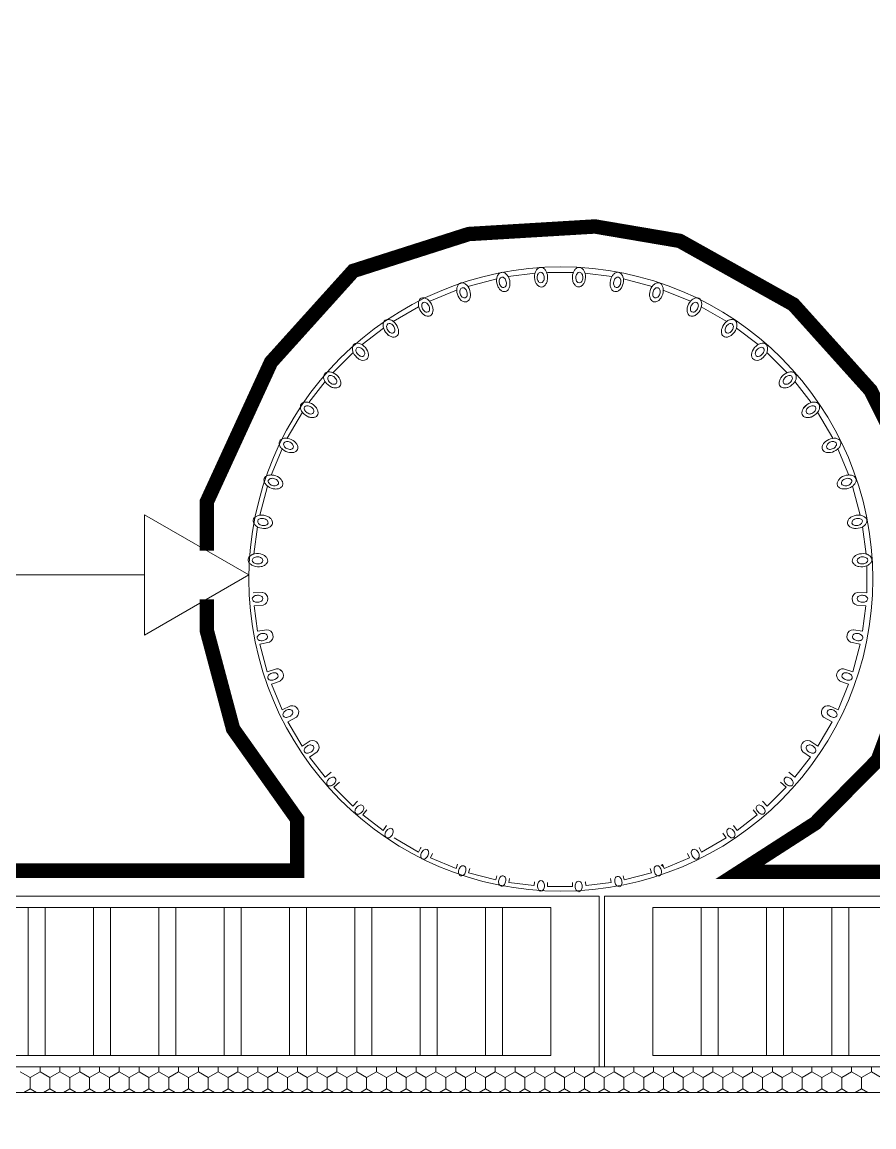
# Model space of a CAD drawing. Header units: millimetres. Extents: x -1245 to 7283, y 1609 to 4579.
# Drawn here: x 4097.9 to 4216.3, y 3000.3 to 3153.7 of the extents above; entities that cross this region are included whole.
import ezdxf

# ---------------------------------------------------------------- set-up
doc = ezdxf.new("R2010")
doc.units = ezdxf.units.MM

msp = doc.modelspace()

# ---------------------------------------------------------------- hatches: boundary and pattern name
at = {"lineweight": 5}
h = msp.add_hatch(dxfattribs=at)
h.set_pattern_fill('AR-CONC', color=256)
h.set_pattern_definition([(50, (-4596.65, 1603.03), (182.1847, -15.939), [19.05, -209.55]), (355, (-4596.65, 1603.03), (-35.2434, 191.057), [15.24, -167.6406]), (100.4514, (-4581.46, 1601.7), (146.9412, 175.1178), [16.19, -178.0902]), (46.1842, (-4596.65, 1653.83), (271.079, -42.0423), [28.575, -314.325]), (96.6356, (-4574.06, 1650.32), (237.404, 247.426), [24.285, -267.1356]), (351.1842, (-4596.65, 1653.83), (237.404, 247.426), [22.86, -251.46]), (21, (-4571.25, 1641.13), (151.6144, -102.2652), [19.05, -209.55]), (326, (-4571.25, 1641.13), (61.802, 184.188), [15.24, -167.64]), (71.4514, (-4558.61, 1632.6), (213.4164, 81.9228), [16.19, -178.09]), (37.5, (-4596.646, 1603.026), (3.0886, 84.55504), [0, -165.608, 0, -170.18, 0, -168.275]), (7.5, (-4596.65, 1603.03), (66.8197, 100.1806), [0, -97.028, 0, -161.798, 0, -64.135]), (327.5, (-4653.29, 1603.026), (135.5906, -5.72874), [0, -63.5, 0, -198.12, 0, -262.89]), (317.5, (-4678.69, 1603.03), (148.1292, 25.4265), [0, -82.55, 0, -131.572, 0, -186.69])])
h.paths.add_polyline_path([(5919.24, 3505.11), (5774.1, 3505.11), (5774.1, 3025.08), (5754.1, 3005.08), (3666.85, 3005.08), (3646.85, 3025.08), (3646.85, 3505.11), (3501.7, 3505.11), (3501.7, 2859.93), (3646.85, 2859.93), (5774.1, 2859.93), (5919.24, 2859.93)])

# ---------------------------------------------------------------- linework, layer by layer
for p, q in [((4169.2, 3118.87), (4165.47, 3118.38)), ((4170.92, 3118.95), (4174.51, 3118.95)), ((4176.13, 3118.87), (4179.87, 3118.38)), ((4163.87, 3118.07), (4159.86, 3117.02)), ((4181.47, 3118.07), (4185.47, 3117.02)), ((4158.31, 3116.5), (4154.56, 3114.95)), ((4187.02, 3116.5), (4190.78, 3114.95)), ((4153.03, 3114.2), (4149.5, 3112.15)), ((4192.3, 3114.2), (4195.84, 3112.15)), ((4148.15, 3111.24), (4145.16, 3108.93)), ((4197.19, 3111.24), (4200.18, 3108.93)), ((4143.93, 3107.85), (4141.1, 3105.03)), ((4201.41, 3107.85), (4204.23, 3105.03)), ((4140.04, 3103.8), (4137.79, 3100.9)), ((4205.3, 3103.8), (4207.55, 3100.9)), ((4206.5, 3100.13), (4207, 3100.63)), ((4206.92, 3100.55), (4206.91, 3100.56)), ((4136.88, 3099.54), (4134.77, 3095.93)), ((4206.56, 3100.19), (4206.55, 3100.2)), ((4208.46, 3099.54), (4210.56, 3095.93)), ((4134.06, 3094.46), (4132.55, 3090.83)), ((4211.28, 3094.46), (4212.78, 3090.83)), ((4132.02, 3089.29), (4130.95, 3085.24)), ((4213.32, 3089.29), (4214.39, 3085.24)), ((4130.64, 3083.64), (4130.15, 3079.86)), ((4214.7, 3083.64), (4215.18, 3079.86)), ((4215.28, 3078.23), (4215.28, 3074.47)), ((3761.55, 3076.96), (4114.96, 3076.96)), ((4130.05, 3074.47), (4131.36, 3074.53)), ((4215.28, 3074.47), (4213.98, 3074.53)), ((4130.17, 3072.64), (4131.44, 3072.75)), ((4130.62, 3069.13), (4130.17, 3072.64)), ((4215.16, 3072.64), (4213.9, 3072.75)), ((4214.71, 3069.13), (4215.16, 3072.64)), ((4130.62, 3069.13), (4131.92, 3069.35)), ((4214.71, 3069.13), (4213.42, 3069.35)), ((4130.97, 3067.32), (4132.3, 3067.6)), ((4131.98, 3063.52), (4130.97, 3067.32)), ((4214.36, 3067.32), (4213.04, 3067.6)), ((4213.36, 3063.52), (4214.36, 3067.32)), ((4131.98, 3063.52), (4133.27, 3063.93)), ((4134.1, 3063.49), (4133.8, 3063.79)), ((4213.36, 3063.52), (4212.06, 3063.93)), ((4132.57, 3061.78), (4133.81, 3062.22)), ((4212.77, 3061.78), (4211.53, 3062.22)), ((4134.05, 3058.22), (4132.57, 3061.78)), ((4211.29, 3058.22), (4212.77, 3061.78)), ((4134.05, 3058.22), (4135.24, 3058.78)), ((4211.29, 3058.22), (4210.1, 3058.78)), ((4134.86, 3056.57), (4136.07, 3057.2)), ((4136.84, 3053.17), (4134.86, 3056.57)), ((4208.49, 3053.17), (4210.47, 3056.57)), ((4210.47, 3056.57), (4209.27, 3057.2)), ((4136.84, 3053.17), (4137.98, 3053.91)), ((4208.49, 3053.17), (4207.36, 3053.91)), ((4137.87, 3051.65), (4138.95, 3052.41)), ((4140.04, 3048.85), (4137.87, 3051.65)), ((4205.3, 3048.85), (4207.46, 3051.65)), ((4207.46, 3051.65), (4206.39, 3052.41)), ((4140.04, 3048.85), (4140.87, 3049.55)), ((4205.3, 3048.85), (4204.46, 3049.55)), ((4141.26, 3047.47), (4142.02, 3048.17)), ((4143.89, 3044.84), (4141.26, 3047.47)), ((4201.45, 3044.84), (4204.08, 3047.47)), ((4204.08, 3047.47), (4203.32, 3048.17)), ((4143.89, 3044.84), (4144.52, 3045.54)), ((4201.45, 3044.84), (4200.81, 3045.54)), ((4145.27, 3043.63), (4145.85, 3044.32)), ((4200.06, 3043.63), (4199.49, 3044.32)), ((4148.08, 3041.47), (4145.27, 3043.63)), ((4197.26, 3041.47), (4200.06, 3043.63)), ((4148.08, 3041.47), (4148.55, 3042.14)), ((4195.73, 3040.44), (4195.31, 3041.1)), ((4197.26, 3041.47), (4196.79, 3042.14)), ((4153, 3038.47), (4149.61, 3040.44)), ((4153, 3038.47), (4153.33, 3039.1)), ((4192.33, 3038.47), (4192, 3039.1)), ((4192.33, 3038.47), (4195.73, 3040.44)), ((4153.28, 3039.01), (4153.36, 3039.09)), ((4154.66, 3037.66), (4154.94, 3038.28)), ((4158.22, 3036.19), (4154.66, 3037.66)), ((4187.12, 3036.19), (4190.68, 3037.66)), ((4190.68, 3037.66), (4190.39, 3038.28)), ((4158.22, 3036.19), (4158.43, 3036.78)), ((4159.96, 3035.61), (4160.15, 3036.18)), ((4185.37, 3035.61), (4185.19, 3036.18)), ((4187.04, 3036.41), (4186.73, 3036.72)), ((4187.12, 3036.19), (4186.9, 3036.78)), ((4163.76, 3034.61), (4159.96, 3035.61)), ((4163.76, 3034.61), (4163.88, 3035.17)), ((4165.57, 3034.26), (4165.67, 3034.81)), ((4165.66, 3034.8), (4165.65, 3034.82)), ((4179.76, 3034.26), (4179.67, 3034.81)), ((4181.57, 3034.61), (4181.45, 3035.17)), ((4181.57, 3034.61), (4185.37, 3035.61)), ((4169.02, 3033.81), (4165.57, 3034.26)), ((4169.08, 3033.82), (4169.13, 3034.36)), ((4170.92, 3033.71), (4170.94, 3034.24)), ((4170.92, 3033.71), (4174.41, 3033.71)), ((4174.41, 3033.71), (4174.39, 3034.24)), ((4176.21, 3034.31), (4176.16, 3034.36)), ((4176.25, 3033.82), (4176.2, 3034.36)), ((4176.32, 3033.81), (4179.76, 3034.26)), ((3912.85, 3032.34), (4178.1, 3032.34)), ((4178.1, 3032.34), (4178.1, 3008.66)), ((4178.85, 3032.34), (4178.85, 3008.66)), ((4178.85, 3032.34), (4444.1, 3032.34)), ((3919.56, 3030.76), (4171.39, 3030.76)), ((4098.76, 3030.76), (4098.76, 3010.24)), ((4101.13, 3030.76), (4101.13, 3010.24)), ((4107.84, 3030.76), (4107.84, 3010.24)), ((4110.21, 3030.76), (4110.21, 3010.24)), ((4116.92, 3030.76), (4116.92, 3010.24)), ((4119.28, 3030.76), (4119.28, 3010.24)), ((4125.99, 3030.76), (4125.99, 3010.24)), ((4128.36, 3030.76), (4128.36, 3010.24)), ((4135.07, 3030.76), (4135.07, 3010.24)), ((4137.44, 3030.76), (4137.44, 3010.24)), ((4144.15, 3030.76), (4144.15, 3010.24)), ((4146.52, 3030.76), (4146.52, 3010.24)), ((4153.23, 3030.76), (4153.23, 3010.24)), ((4155.6, 3030.76), (4155.6, 3010.24)), ((4162.31, 3030.76), (4162.31, 3010.24)), ((4164.68, 3030.76), (4164.68, 3010.24)), ((4171.39, 3030.76), (4171.39, 3010.24)), ((4185.56, 3030.76), (4437.39, 3030.76)), ((4185.56, 3030.76), (4185.56, 3010.24)), ((4192.27, 3030.76), (4192.27, 3010.24)), ((4194.64, 3030.76), (4194.64, 3010.24)), ((4201.35, 3030.76), (4201.35, 3010.24)), ((4203.72, 3030.76), (4203.72, 3010.24)), ((4210.43, 3030.76), (4210.43, 3010.24)), ((4212.8, 3030.76), (4212.8, 3010.24)), ((3919.56, 3010.24), (4171.39, 3010.24)), ((4185.56, 3010.24), (4437.39, 3010.24))]:
    msp.add_line(p, q, dxfattribs=at)
at = {"linetype": 'Continuous', "lineweight": 5}
for p, q in [((4100.44, 3007.96), (4100.44, 3008.66)), ((4103.19, 3007.96), (4103.19, 3008.66)), ((4105.94, 3007.96), (4105.94, 3008.66)), ((4108.68, 3007.96), (4108.68, 3008.66)), ((4111.43, 3007.96), (4111.43, 3008.66)), ((4114.18, 3007.96), (4114.18, 3008.66)), ((4116.93, 3007.96), (4116.93, 3008.66)), ((4119.68, 3007.96), (4119.68, 3008.66)), ((4122.43, 3007.96), (4122.43, 3008.66)), ((4125.18, 3007.96), (4125.18, 3008.66)), ((4127.93, 3007.96), (4127.93, 3008.66)), ((4130.68, 3007.96), (4130.68, 3008.66)), ((4133.43, 3007.96), (4133.43, 3008.66)), ((4136.18, 3007.96), (4136.18, 3008.66)), ((4138.93, 3007.96), (4138.93, 3008.66)), ((4141.68, 3007.96), (4141.68, 3008.66)), ((4144.43, 3007.96), (4144.43, 3008.66)), ((4147.18, 3007.96), (4147.18, 3008.66)), ((4149.93, 3007.96), (4149.93, 3008.66)), ((4152.68, 3007.96), (4152.68, 3008.66)), ((4155.43, 3007.96), (4155.43, 3008.66)), ((4158.18, 3007.96), (4158.18, 3008.66)), ((4160.93, 3007.96), (4160.93, 3008.66)), ((4163.68, 3007.96), (4163.68, 3008.66)), ((4166.43, 3007.96), (4166.43, 3008.66)), ((4169.18, 3007.96), (4169.18, 3008.66)), ((4171.93, 3007.96), (4171.93, 3008.66)), ((4174.68, 3007.96), (4174.68, 3008.66)), ((4177.43, 3007.96), (4177.43, 3008.66)), ((4180.18, 3007.96), (4180.18, 3008.66)), ((4182.92, 3007.96), (4182.92, 3008.66)), ((4185.67, 3007.96), (4185.67, 3008.66)), ((4188.42, 3007.96), (4188.42, 3008.66)), ((4191.17, 3007.96), (4191.17, 3008.66)), ((4193.92, 3007.96), (4193.92, 3008.66)), ((4196.67, 3007.96), (4196.67, 3008.66)), ((4199.42, 3007.96), (4199.42, 3008.66)), ((4202.17, 3007.96), (4202.17, 3008.66)), ((4204.92, 3007.96), (4204.92, 3008.66)), ((4207.67, 3007.96), (4207.67, 3008.66)), ((4210.42, 3007.96), (4210.42, 3008.66)), ((4213.17, 3007.96), (4213.17, 3008.66)), ((4215.92, 3007.96), (4215.92, 3008.66)), ((4099.06, 3007.17), (4097.69, 3007.96)), ((4100.44, 3007.96), (4099.06, 3007.17)), ((4099.06, 3005.58), (4099.06, 3007.17)), ((4101.81, 3007.17), (4100.44, 3007.96)), ((4103.19, 3007.96), (4101.81, 3007.17)), ((4101.81, 3005.58), (4101.81, 3007.17)), ((4104.56, 3007.17), (4103.19, 3007.96)), ((4105.94, 3007.96), (4104.56, 3007.17)), ((4104.56, 3005.58), (4104.56, 3007.17)), ((4107.31, 3007.17), (4105.94, 3007.96)), ((4108.68, 3007.96), (4107.31, 3007.17)), ((4107.31, 3005.58), (4107.31, 3007.17)), ((4110.06, 3007.17), (4108.68, 3007.96)), ((4111.43, 3007.96), (4110.06, 3007.17)), ((4110.06, 3005.58), (4110.06, 3007.17)), ((4112.81, 3007.17), (4111.43, 3007.96)), ((4114.18, 3007.96), (4112.81, 3007.17)), ((4112.81, 3005.58), (4112.81, 3007.17)), ((4115.56, 3007.17), (4114.18, 3007.96)), ((4116.93, 3007.96), (4115.56, 3007.17)), ((4115.56, 3005.58), (4115.56, 3007.17)), ((4118.31, 3007.17), (4116.93, 3007.96)), ((4119.68, 3007.96), (4118.31, 3007.17)), ((4118.31, 3005.58), (4118.31, 3007.17)), ((4121.06, 3007.17), (4119.68, 3007.96)), ((4122.43, 3007.96), (4121.06, 3007.17)), ((4121.06, 3005.58), (4121.06, 3007.17)), ((4123.81, 3007.17), (4122.43, 3007.96)), ((4125.18, 3007.96), (4123.81, 3007.17)), ((4123.81, 3005.58), (4123.81, 3007.17)), ((4126.56, 3007.17), (4125.18, 3007.96)), ((4127.93, 3007.96), (4126.56, 3007.17)), ((4126.56, 3005.58), (4126.56, 3007.17)), ((4129.31, 3007.17), (4127.93, 3007.96)), ((4130.68, 3007.96), (4129.31, 3007.17)), ((4129.31, 3005.58), (4129.31, 3007.17)), ((4132.06, 3007.17), (4130.68, 3007.96)), ((4133.43, 3007.96), (4132.06, 3007.17)), ((4132.06, 3005.58), (4132.06, 3007.17)), ((4134.81, 3007.17), (4133.43, 3007.96)), ((4136.18, 3007.96), (4134.81, 3007.17)), ((4134.81, 3005.58), (4134.81, 3007.17)), ((4137.56, 3007.17), (4136.18, 3007.96)), ((4138.93, 3007.96), (4137.56, 3007.17)), ((4137.56, 3005.58), (4137.56, 3007.17)), ((4140.31, 3007.17), (4138.93, 3007.96)), ((4141.68, 3007.96), (4140.31, 3007.17)), ((4140.31, 3005.58), (4140.31, 3007.17)), ((4143.06, 3007.17), (4141.68, 3007.96)), ((4144.43, 3007.96), (4143.06, 3007.17)), ((4143.06, 3005.58), (4143.06, 3007.17)), ((4145.8, 3007.17), (4144.43, 3007.96)), ((4147.18, 3007.96), (4145.8, 3007.17)), ((4145.8, 3005.58), (4145.8, 3007.17)), ((4148.55, 3007.17), (4147.18, 3007.96)), ((4149.93, 3007.96), (4148.55, 3007.17)), ((4148.55, 3005.58), (4148.55, 3007.17)), ((4151.3, 3007.17), (4149.93, 3007.96)), ((4152.68, 3007.96), (4151.3, 3007.17)), ((4151.3, 3005.58), (4151.3, 3007.17)), ((4154.05, 3007.17), (4152.68, 3007.96)), ((4155.43, 3007.96), (4154.05, 3007.17)), ((4154.05, 3005.58), (4154.05, 3007.17)), ((4156.8, 3007.17), (4155.43, 3007.96)), ((4158.18, 3007.96), (4156.8, 3007.17)), ((4156.8, 3005.58), (4156.8, 3007.17)), ((4159.55, 3007.17), (4158.18, 3007.96)), ((4160.93, 3007.96), (4159.55, 3007.17)), ((4159.55, 3005.58), (4159.55, 3007.17)), ((4162.3, 3007.17), (4160.93, 3007.96)), ((4163.68, 3007.96), (4162.3, 3007.17)), ((4162.3, 3005.58), (4162.3, 3007.17)), ((4165.05, 3007.17), (4163.68, 3007.96)), ((4166.43, 3007.96), (4165.05, 3007.17)), ((4165.05, 3005.58), (4165.05, 3007.17)), ((4167.8, 3007.17), (4166.43, 3007.96)), ((4169.18, 3007.96), (4167.8, 3007.17)), ((4167.8, 3005.58), (4167.8, 3007.17)), ((4170.55, 3007.17), (4169.18, 3007.96)), ((4171.93, 3007.96), (4170.55, 3007.17)), ((4170.55, 3005.58), (4170.55, 3007.17)), ((4173.3, 3007.17), (4171.93, 3007.96)), ((4174.68, 3007.96), (4173.3, 3007.17)), ((4173.3, 3005.58), (4173.3, 3007.17)), ((4176.05, 3007.17), (4174.68, 3007.96)), ((4177.43, 3007.96), (4176.05, 3007.17)), ((4176.05, 3005.58), (4176.05, 3007.17)), ((4178.8, 3007.17), (4177.43, 3007.96)), ((4180.18, 3007.96), (4178.8, 3007.17)), ((4178.8, 3005.58), (4178.8, 3007.17)), ((4181.55, 3007.17), (4180.18, 3007.96)), ((4182.92, 3007.96), (4181.55, 3007.17)), ((4181.55, 3005.58), (4181.55, 3007.17)), ((4184.3, 3007.17), (4182.92, 3007.96)), ((4185.67, 3007.96), (4184.3, 3007.17)), ((4184.3, 3005.58), (4184.3, 3007.17)), ((4187.05, 3007.17), (4185.67, 3007.96)), ((4188.42, 3007.96), (4187.05, 3007.17)), ((4187.05, 3005.58), (4187.05, 3007.17)), ((4189.8, 3007.17), (4188.42, 3007.96)), ((4191.17, 3007.96), (4189.8, 3007.17)), ((4189.8, 3005.58), (4189.8, 3007.17)), ((4192.55, 3007.17), (4191.17, 3007.96)), ((4193.92, 3007.96), (4192.55, 3007.17)), ((4192.55, 3005.58), (4192.55, 3007.17)), ((4195.3, 3007.17), (4193.92, 3007.96)), ((4196.67, 3007.96), (4195.3, 3007.17)), ((4195.3, 3005.58), (4195.3, 3007.17)), ((4198.05, 3007.17), (4196.67, 3007.96)), ((4199.42, 3007.96), (4198.05, 3007.17)), ((4198.05, 3005.58), (4198.05, 3007.17)), ((4200.8, 3007.17), (4199.42, 3007.96)), ((4202.17, 3007.96), (4200.8, 3007.17)), ((4200.8, 3005.58), (4200.8, 3007.17)), ((4203.55, 3007.17), (4202.17, 3007.96)), ((4204.92, 3007.96), (4203.55, 3007.17)), ((4203.55, 3005.58), (4203.55, 3007.17)), ((4206.3, 3007.17), (4204.92, 3007.96)), ((4207.67, 3007.96), (4206.3, 3007.17)), ((4206.3, 3005.58), (4206.3, 3007.17)), ((4209.05, 3007.17), (4207.67, 3007.96)), ((4210.42, 3007.96), (4209.05, 3007.17)), ((4209.05, 3005.58), (4209.05, 3007.17)), ((4211.8, 3007.17), (4210.42, 3007.96)), ((4213.17, 3007.96), (4211.8, 3007.17)), ((4211.8, 3005.58), (4211.8, 3007.17)), ((4214.55, 3007.17), (4213.17, 3007.96)), ((4215.92, 3007.96), (4214.55, 3007.17)), ((4214.55, 3005.58), (4214.55, 3007.17)), ((4217.3, 3007.17), (4215.92, 3007.96)), ((4099.06, 3005.58), (4098.18, 3005.08)), ((4099.94, 3005.08), (4099.06, 3005.58)), ((4101.81, 3005.58), (4100.93, 3005.08)), ((4102.69, 3005.08), (4101.81, 3005.58)), ((4104.56, 3005.58), (4103.68, 3005.08)), ((4105.44, 3005.08), (4104.56, 3005.58)), ((4107.31, 3005.58), (4106.43, 3005.08)), ((4108.19, 3005.08), (4107.31, 3005.58)), ((4110.06, 3005.58), (4109.18, 3005.08)), ((4110.94, 3005.08), (4110.06, 3005.58)), ((4112.81, 3005.58), (4111.93, 3005.08)), ((4113.69, 3005.08), (4112.81, 3005.58)), ((4115.56, 3005.58), (4114.68, 3005.08)), ((4116.43, 3005.08), (4115.56, 3005.58)), ((4118.31, 3005.58), (4117.43, 3005.08)), ((4119.18, 3005.08), (4118.31, 3005.58)), ((4121.06, 3005.58), (4120.18, 3005.08)), ((4121.93, 3005.08), (4121.06, 3005.58)), ((4123.81, 3005.58), (4122.93, 3005.08)), ((4124.68, 3005.08), (4123.81, 3005.58)), ((4126.56, 3005.58), (4125.68, 3005.08)), ((4127.43, 3005.08), (4126.56, 3005.58)), ((4129.31, 3005.58), (4128.43, 3005.08)), ((4130.18, 3005.08), (4129.31, 3005.58)), ((4132.06, 3005.58), (4131.18, 3005.08)), ((4132.93, 3005.08), (4132.06, 3005.58)), ((4134.81, 3005.58), (4133.93, 3005.08)), ((4135.68, 3005.08), (4134.81, 3005.58)), ((4137.56, 3005.58), (4136.68, 3005.08)), ((4138.43, 3005.08), (4137.56, 3005.58)), ((4140.31, 3005.58), (4139.43, 3005.08)), ((4141.18, 3005.08), (4140.31, 3005.58)), ((4143.06, 3005.58), (4142.18, 3005.08)), ((4143.93, 3005.08), (4143.06, 3005.58)), ((4145.8, 3005.58), (4144.93, 3005.08)), ((4146.68, 3005.08), (4145.8, 3005.58)), ((4148.55, 3005.58), (4147.68, 3005.08)), ((4149.43, 3005.08), (4148.55, 3005.58)), ((4151.3, 3005.58), (4150.43, 3005.08)), ((4152.18, 3005.08), (4151.3, 3005.58)), ((4154.05, 3005.58), (4153.18, 3005.08)), ((4154.93, 3005.08), (4154.05, 3005.58)), ((4156.8, 3005.58), (4155.93, 3005.08)), ((4157.68, 3005.08), (4156.8, 3005.58)), ((4159.55, 3005.58), (4158.68, 3005.08)), ((4160.43, 3005.08), (4159.55, 3005.58)), ((4162.3, 3005.58), (4161.43, 3005.08)), ((4163.18, 3005.08), (4162.3, 3005.58)), ((4165.05, 3005.58), (4164.18, 3005.08)), ((4165.93, 3005.08), (4165.05, 3005.58)), ((4167.8, 3005.58), (4166.93, 3005.08)), ((4168.68, 3005.08), (4167.8, 3005.58)), ((4170.55, 3005.58), (4169.68, 3005.08)), ((4171.43, 3005.08), (4170.55, 3005.58)), ((4173.3, 3005.58), (4172.42, 3005.08)), ((4174.18, 3005.08), (4173.3, 3005.58)), ((4176.05, 3005.58), (4175.17, 3005.08)), ((4176.93, 3005.08), (4176.05, 3005.58)), ((4178.8, 3005.58), (4177.92, 3005.08)), ((4179.68, 3005.08), (4178.8, 3005.58)), ((4181.55, 3005.58), (4180.67, 3005.08)), ((4182.43, 3005.08), (4181.55, 3005.58)), ((4184.3, 3005.58), (4183.42, 3005.08)), ((4185.18, 3005.08), (4184.3, 3005.58)), ((4187.05, 3005.58), (4186.17, 3005.08)), ((4187.93, 3005.08), (4187.05, 3005.58)), ((4189.8, 3005.58), (4188.92, 3005.08)), ((4190.67, 3005.08), (4189.8, 3005.58)), ((4192.55, 3005.58), (4191.67, 3005.08)), ((4193.42, 3005.08), (4192.55, 3005.58)), ((4195.3, 3005.58), (4194.42, 3005.08)), ((4196.17, 3005.08), (4195.3, 3005.58)), ((4198.05, 3005.58), (4197.17, 3005.08)), ((4198.92, 3005.08), (4198.05, 3005.58)), ((4200.8, 3005.58), (4199.92, 3005.08)), ((4201.67, 3005.08), (4200.8, 3005.58)), ((4203.55, 3005.58), (4202.67, 3005.08)), ((4204.42, 3005.08), (4203.55, 3005.58)), ((4206.3, 3005.58), (4205.42, 3005.08)), ((4207.17, 3005.08), (4206.3, 3005.58)), ((4209.05, 3005.58), (4208.17, 3005.08)), ((4209.92, 3005.08), (4209.05, 3005.58)), ((4211.8, 3005.58), (4210.92, 3005.08)), ((4212.67, 3005.08), (4211.8, 3005.58)), ((4214.55, 3005.58), (4213.67, 3005.08)), ((4215.42, 3005.08), (4214.55, 3005.58))]:
    msp.add_line(p, q, dxfattribs=at)
at = {"lineweight": 5}
for points in [[(3651.01, 3299.22), (3651.01, 3027.3), (3669.65, 3008.66), (4710.47, 3008.66), (5275.49, 3008.66)], [(5273.42, 3005.08), (3666.85, 3005.08), (3646.85, 3025.08), (3646.85, 3296.82)]]:
    msp.add_lwpolyline(points, dxfattribs=at)
at = {"lineweight": 5, "const_width": 2}
for points in [[(4123.59, 3080.33), (4123.59, 3087.08), (4132.52, 3106.5), (4143.95, 3119.17), (4159.99, 3124.29), (4177.52, 3125.34), (4189.3, 3123.34), (4205.09, 3114.51), (4215.82, 3102.58), (4221.66, 3090.82), (4223.26, 3077.24), (4221.25, 3063.17), (4216.81, 3051.25), (4208.13, 3042.47), (4197.63, 3035.71), (4422.1, 3035.71), (5679.41, 3035.71), (5679.41, 3043.06), (5669.09, 3051.91), (5669.09, 3068.11), (5668.66, 3070.15)], [(3755.19, 3072.27), (3752.96, 3057.89), (3745.03, 3047.68), (3738.9, 3039.79), (3735.87, 3035.89), (3746.12, 3035.89), (4136.17, 3035.89), (4136.17, 3043), (4127.25, 3055.57), (4123.59, 3069.26), (4123.59, 3073.58)]]:
    msp.add_lwpolyline(points, dxfattribs=at)
at = {"lineweight": 5}
for points in [[(4164.09, 3116.93, 0.079695), (4164.36, 3116.56, 0.107125), (4164.74, 3116.33, 0.28571), (4165.37, 3116.46, 0.107125), (4165.62, 3116.83, 0.079695), (4165.72, 3117.28, 0.134366), (4165.49, 3118.34, 0.079695), (4165.21, 3118.71, 0.107125), (4164.84, 3118.95, 0.286141), (4164.2, 3118.81, 0.107125), (4163.96, 3118.44, 0.079695), (4163.86, 3117.99, 0.134772), (4164.08, 3116.93)], [(4170.85, 3118.87, -0.134815), (4170.89, 3117.79, -0.079695), (4170.72, 3117.36, -0.107125), (4170.42, 3117.04, -0.286187), (4169.76, 3117.02, -0.107125), (4169.44, 3117.31, -0.079695), (4169.23, 3117.72, -0.13522), (4169.19, 3118.81, -0.079695), (4169.36, 3119.24, -0.107125), (4169.66, 3119.56, -0.286617), (4170.32, 3119.58, -0.107125), (4170.64, 3119.29, -0.079695), (4170.85, 3118.87, -0.067313)], [(4170.42, 3118.55, -0.13447), (4170.45, 3117.97, -0.079695), (4170.35, 3117.74, -0.107125), (4170.19, 3117.56, -0.28582), (4169.84, 3117.55, -0.107125), (4169.66, 3117.71, -0.079695), (4169.55, 3117.93, -0.134875), (4169.52, 3118.52, -0.079695), (4169.62, 3118.75, -0.107125), (4169.78, 3118.92, -0.286251), (4170.13, 3118.94, -0.107125), (4170.31, 3118.78, -0.079695), (4170.42, 3118.55, -0.067313)], [(4174.44, 3117.79, 0.079695), (4174.62, 3117.36, 0.107125), (4174.92, 3117.04, 0.285988), (4175.57, 3117.02, 0.107125), (4175.9, 3117.31, 0.079695), (4176.11, 3117.72, 0.134628), (4176.15, 3118.81, 0.079695), (4175.97, 3119.24, 0.107125), (4175.67, 3119.56, 0.286419), (4175.02, 3119.58, 0.107125), (4174.69, 3119.29, 0.079695), (4174.48, 3118.87, 0.135034), (4174.44, 3117.79)], [(4174.89, 3117.97, 0.079695), (4174.98, 3117.74, 0.107125), (4175.15, 3117.56, 0.286355), (4175.5, 3117.55, 0.107125), (4175.68, 3117.71, 0.079695), (4175.79, 3117.93, 0.134973), (4175.81, 3118.52, 0.079695), (4175.72, 3118.75, 0.107125), (4175.55, 3118.92, 0.286786), (4175.2, 3118.94, 0.107125), (4175.03, 3118.78, 0.079695), (4174.91, 3118.55, 0.135379), (4174.89, 3117.97)], [(4181.48, 3117.99, -0.135077), (4181.25, 3116.93, -0.079695), (4180.97, 3116.56, -0.107125), (4180.6, 3116.33, -0.286465), (4179.96, 3116.46, -0.107125), (4179.72, 3116.83, -0.079695), (4179.62, 3117.28, -0.135482), (4179.85, 3118.34, -0.079695), (4180.12, 3118.71, -0.107125), (4180.5, 3118.95, -0.286896), (4181.13, 3118.81, -0.107125), (4181.38, 3118.44, -0.079695), (4181.48, 3117.99, -0.067313)], [(4159.91, 3116.96, -0.135203), (4160.23, 3115.92, -0.079695), (4160.17, 3115.46, -0.107125), (4159.96, 3115.07, -0.285737), (4159.34, 3114.88, -0.107125), (4158.95, 3115.08, -0.079695), (4158.64, 3115.42, -0.134797), (4158.32, 3116.46, -0.079695), (4158.37, 3116.92, -0.107125), (4158.58, 3117.31, -0.286168), (4159.21, 3117.5, -0.107125), (4159.6, 3117.3, -0.079695), (4159.91, 3116.96, -0.067313)], [(4165.1, 3117.95, 0.079695), (4164.95, 3118.15, 0.107125), (4164.75, 3118.28, 0.285625), (4164.4, 3118.2, 0.107125), (4164.27, 3118.01, 0.079695), (4164.22, 3117.76, 0.134286), (4164.34, 3117.19)], [(4164.34, 3117.19, 0.079695), (4164.49, 3116.99, 0.107125), (4164.69, 3116.86, 0.285194), (4165.04, 3116.94, 0.107125), (4165.17, 3117.13, 0.079695), (4165.22, 3117.38, 0.133881), (4165.1, 3117.95)], [(4181.12, 3117.76, -0.135562), (4180.99, 3117.19, -0.079695), (4180.84, 3116.99, -0.107125), (4180.64, 3116.86, -0.286981), (4180.3, 3116.94, -0.107125), (4180.17, 3117.13, -0.079695), (4180.11, 3117.38, -0.135968), (4180.24, 3117.95, -0.079695), (4180.39, 3118.15, -0.107125), (4180.59, 3118.28, -0.284708), (4180.93, 3118.2, -0.107125), (4181.06, 3118.01, -0.079695), (4181.12, 3117.76, -0.067313)], [(4185.11, 3115.92, 0.079695), (4185.17, 3115.46, 0.107125), (4185.38, 3115.07, 0.286438), (4186, 3114.88, 0.107125), (4186.39, 3115.08, 0.079695), (4186.7, 3115.42, 0.135051), (4187.02, 3116.46, 0.079695), (4186.96, 3116.92, 0.107125), (4186.75, 3117.31, 0.286869), (4186.13, 3117.5, 0.107125), (4185.74, 3117.3, 0.079695), (4185.43, 3116.96, 0.135456), (4185.11, 3115.92)], [(4159.61, 3116.55, -0.1351), (4159.79, 3115.99, -0.079695), (4159.76, 3115.74, -0.107125), (4159.64, 3115.53, -0.285628), (4159.31, 3115.43, -0.107125), (4159.09, 3115.53, -0.079695), (4158.93, 3115.72, -0.134694), (4158.75, 3116.28, -0.079695), (4158.79, 3116.53, -0.107125), (4158.9, 3116.74, -0.286059), (4159.24, 3116.84, -0.107125), (4159.45, 3116.74, -0.079695), (4159.61, 3116.55, -0.067313)], [(4185.55, 3115.99, 0.079695), (4185.58, 3115.74, 0.107125), (4185.69, 3115.53, 0.286547), (4186.03, 3115.43, 0.107125), (4186.24, 3115.53, 0.079695), (4186.41, 3115.72, 0.135154), (4186.58, 3116.28, 0.079695), (4186.55, 3116.53, 0.107125), (4186.44, 3116.74, 0.286978), (4186.1, 3116.84, 0.107125), (4185.89, 3116.74, 0.079695), (4185.72, 3116.55, 0.135559), (4185.55, 3115.99)], [(4153.51, 3113.29, 0.079695), (4153.88, 3113, 0.107125), (4154.3, 3112.87, 0.285261), (4154.88, 3113.17, 0.107125), (4155.02, 3113.59, 0.079695), (4155, 3114.05, 0.134754), (4154.5, 3115.02, 0.079695), (4154.14, 3115.3, 0.107125), (4153.72, 3115.43, 0.285692), (4153.14, 3115.14, 0.107125), (4153, 3114.72, 0.079695), (4153.02, 3114.26, 0.134349), (4153.51, 3113.3)], [(4153.74, 3113.66, 0.079695), (4153.93, 3113.5, 0.107125), (4154.16, 3113.44, 0.285894), (4154.47, 3113.6, 0.107125), (4154.55, 3113.82, 0.079695), (4154.53, 3114.07, 0.13535), (4154.26, 3114.59, 0.079695), (4154.07, 3114.75, 0.107125), (4153.84, 3114.81, 0.286324), (4153.53, 3114.65, 0.107125), (4153.45, 3114.43, 0.079695), (4153.47, 3114.18, 0.134944), (4153.74, 3113.66)], [(4192.32, 3114.26, -0.1355), (4191.82, 3113.29, -0.079695), (4191.46, 3113, -0.107125), (4191.04, 3112.87, -0.286914), (4190.46, 3113.17, -0.107125), (4190.32, 3113.59, -0.079695), (4190.34, 3114.05, -0.135905), (4190.83, 3115.02, -0.079695), (4191.2, 3115.3, -0.107125), (4191.62, 3115.43, -0.284641), (4192.2, 3115.14, -0.107125), (4192.34, 3114.72, -0.079695), (4192.32, 3114.26, -0.067313)], [(4191.87, 3114.18, -0.134904), (4191.6, 3113.66, -0.079695), (4191.4, 3113.5, -0.107125), (4191.17, 3113.44, -0.286281), (4190.86, 3113.6, -0.107125), (4190.79, 3113.82, -0.079695), (4190.8, 3114.07, -0.135309), (4191.07, 3114.59, -0.079695), (4191.27, 3114.75, -0.107125), (4191.5, 3114.81, -0.286712), (4191.81, 3114.65, -0.107125), (4191.88, 3114.43, -0.079695), (4191.87, 3114.18, -0.067313)], [(4148.8, 3110.28, 0.079695), (4149.2, 3110.04, 0.107125), (4149.63, 3109.98, 0.287195), (4150.17, 3110.35, 0.107125), (4150.25, 3110.78, 0.079695), (4150.16, 3111.24, 0.134029), (4149.53, 3112.13, 0.079695), (4149.13, 3112.36, 0.107125), (4148.7, 3112.43, 0.284922), (4148.17, 3112.05, 0.107125), (4148.09, 3111.62, 0.079695), (4148.17, 3111.16, 0.136169), (4148.8, 3110.27)], [(4149.38, 3111.69, -0.135165), (4149.69, 3111.2, -0.079695), (4149.73, 3110.95, -0.107125), (4149.68, 3110.72, -0.285698), (4149.38, 3110.53, -0.107125), (4149.15, 3110.58, -0.079695), (4148.94, 3110.71, -0.13476), (4148.62, 3111.2, -0.079695), (4148.58, 3111.45, -0.107125), (4148.64, 3111.68, -0.286128), (4148.93, 3111.87, -0.107125), (4149.17, 3111.83, -0.079695), (4149.38, 3111.69, -0.067313)], [(4197.17, 3111.17, -0.136225), (4196.54, 3110.28, -0.079695), (4196.14, 3110.04, -0.107125), (4195.7, 3109.98, -0.28498), (4195.17, 3110.35, -0.107125), (4195.09, 3110.78, -0.079695), (4195.18, 3111.24, -0.134085), (4195.8, 3112.13, -0.079695), (4196.2, 3112.36, -0.107125), (4196.64, 3112.43, -0.285411), (4197.17, 3112.05, -0.107125), (4197.25, 3111.62, -0.079695), (4197.16, 3111.16, -0.067313)], [(4195.64, 3111.2, 0.079695), (4195.61, 3110.95, 0.107125), (4195.66, 3110.72, 0.286477), (4195.96, 3110.53, 0.107125), (4196.19, 3110.58, 0.079695), (4196.4, 3110.71, 0.135088), (4196.72, 3111.2, 0.079695), (4196.75, 3111.45, 0.107125), (4196.7, 3111.68, 0.286908), (4196.4, 3111.87, 0.107125), (4196.17, 3111.83, 0.079695), (4195.96, 3111.69, 0.135494), (4195.64, 3111.2)], [(4145.22, 3108.89, -0.136231), (4145.92, 3108.06, -0.079695), (4146.04, 3107.61, -0.107125), (4146, 3107.17, -0.286829), (4145.5, 3106.76, -0.107125), (4145.06, 3106.79, -0.079695), (4144.64, 3106.99, -0.135825), (4143.95, 3107.82, -0.079695), (4143.82, 3108.27, -0.107125), (4143.87, 3108.7, -0.28726), (4144.37, 3109.12, -0.107125), (4144.81, 3109.09, -0.079695), (4145.22, 3108.89, -0.067313)], [(4144.79, 3107.41, 0.079695), (4145.02, 3107.31, 0.107125), (4145.26, 3107.3, 0.285868), (4145.52, 3107.54, 0.107125), (4145.53, 3107.78, 0.079695), (4145.45, 3108.02, 0.135326), (4145.06, 3108.45, 0.079695), (4144.83, 3108.55, 0.107125), (4144.59, 3108.55, 0.286299), (4144.33, 3108.32, 0.107125), (4144.32, 3108.08, 0.079695), (4144.39, 3107.84, 0.13492), (4144.79, 3107.41)], [(4199.41, 3108.06, 0.079695), (4199.29, 3107.61, 0.107125), (4199.34, 3107.17, 0.285346), (4199.84, 3106.76, 0.107125), (4200.27, 3106.79, 0.079695), (4200.69, 3106.99, 0.134023), (4201.39, 3107.82, 0.079695), (4201.51, 3108.27, 0.107125), (4201.47, 3108.7, 0.285776), (4200.97, 3109.12, 0.107125), (4200.53, 3109.09, 0.079695), (4200.11, 3108.89, 0.134429), (4199.42, 3108.06)], [(4200.94, 3107.84, -0.134928), (4200.55, 3107.41, -0.079695), (4200.32, 3107.31, -0.107125), (4200.08, 3107.3, -0.286307), (4199.82, 3107.54, -0.107125), (4199.81, 3107.78, -0.079695), (4199.88, 3108.02, -0.135334), (4200.28, 3108.45, -0.079695), (4200.51, 3108.55, -0.107125), (4200.75, 3108.55, -0.286738), (4201.01, 3108.32, -0.107125), (4201.02, 3108.08, -0.079695), (4200.94, 3107.84, -0.067313)], [(4140.91, 3103.04, 0.079695), (4141.35, 3102.92, 0.107125), (4141.79, 3102.96, 0.284839), (4142.21, 3103.46, 0.107125), (4142.18, 3103.9, 0.079695), (4141.98, 3104.32, 0.134357), (4141.14, 3105.01, 0.079695), (4140.7, 3105.14, 0.107125), (4140.26, 3105.09, 0.285269), (4139.84, 3104.59, 0.107125), (4139.87, 3104.15, 0.079695), (4140.07, 3103.74, 0.136497), (4140.92, 3103.04)], [(4205.26, 3103.74, -0.135897), (4204.43, 3103.04, -0.079695), (4203.98, 3102.92, -0.107125), (4203.54, 3102.96, -0.284633), (4203.13, 3103.46, -0.107125), (4203.16, 3103.9, -0.079695), (4203.36, 3104.32, -0.136303), (4204.19, 3105.01, -0.079695), (4204.64, 3105.14, -0.107125), (4205.08, 3105.09, -0.285063), (4205.49, 3104.59, -0.107125), (4205.46, 3104.15, -0.079695), (4205.26, 3103.74, -0.067313)], [(4141.11, 3104.57, -0.135141), (4141.54, 3104.17, -0.079695), (4141.64, 3103.94, -0.107125), (4141.65, 3103.71, -0.285672), (4141.41, 3103.45, -0.107125), (4141.18, 3103.43, -0.079695), (4140.94, 3103.51, -0.134736), (4140.5, 3103.9, -0.079695), (4140.41, 3104.13, -0.107125), (4140.4, 3104.37, -0.286103), (4140.64, 3104.63, -0.107125), (4140.87, 3104.64, -0.079695), (4141.11, 3104.57, -0.067313)], [(4203.79, 3104.17, 0.079695), (4203.69, 3103.94, 0.107125), (4203.69, 3103.71, 0.286503), (4203.92, 3103.45, 0.107125), (4204.16, 3103.43, 0.079695), (4204.4, 3103.51, 0.135113), (4204.83, 3103.9, 0.079695), (4204.93, 3104.13, 0.107125), (4204.94, 3104.37, 0.286934), (4204.7, 3104.63, 0.107125), (4204.46, 3104.64, 0.079695), (4204.22, 3104.57, 0.135518), (4203.79, 3104.17)], [(4137.87, 3100.87, -0.134632), (4138.75, 3100.24, -0.079695), (4138.98, 3099.84, -0.107125), (4139.05, 3099.41, -0.285132), (4138.67, 3098.88, -0.107125), (4138.24, 3098.8, -0.079695), (4137.79, 3098.88, -0.134227), (4136.9, 3099.51, -0.079695), (4136.67, 3099.91, -0.107125), (4136.6, 3100.35, -0.285562), (4136.98, 3100.88, -0.107125), (4137.41, 3100.96, -0.079695), (4137.87, 3100.87, -0.067313)], [(4206.58, 3100.24, 0.079695), (4206.35, 3099.84, 0.107125), (4206.28, 3099.41, 0.287044), (4206.66, 3098.88, 0.107125), (4207.09, 3098.8, 0.079695), (4207.55, 3098.88, 0.135621), (4208.43, 3099.51, 0.079695), (4208.67, 3099.91, 0.107125), (4208.73, 3100.35, 0.28477), (4208.36, 3100.88, 0.107125), (4207.92, 3100.96, 0.079695), (4207.47, 3100.87, 0.136027), (4206.58, 3100.24)], [(4137.81, 3099.34, 0.079695), (4138.06, 3099.3, 0.107125), (4138.29, 3099.36, 0.286077), (4138.48, 3099.65, 0.107125), (4138.43, 3099.89, 0.079695), (4138.3, 3100.1, 0.135522), (4137.8, 3100.41, 0.079695), (4137.56, 3100.45, 0.107125), (4137.32, 3100.4, 0.286507), (4137.13, 3100.1, 0.107125), (4137.18, 3099.87, 0.079695), (4137.32, 3099.66, 0.135117), (4137.81, 3099.34)], [(4208.02, 3099.65, -0.134732), (4207.53, 3099.34, -0.079695), (4207.28, 3099.3, -0.107125), (4207.05, 3099.36, -0.286098), (4206.86, 3099.65, -0.107125), (4206.9, 3099.89, -0.079695), (4207.04, 3100.1, -0.135137), (4207.53, 3100.41, -0.079695), (4207.78, 3100.45, -0.107125), (4208.01, 3100.4, -0.286529), (4208.2, 3100.1, -0.107125), (4208.15, 3099.87, -0.079695), (4208.02, 3099.66, -0.067313)], [(4135.1, 3093.95, 0.079695), (4135.56, 3093.95, 0.107125), (4135.97, 3094.11, 0.284677), (4136.25, 3094.7, 0.107125), (4136.1, 3095.11, 0.079695), (4135.8, 3095.47, 0.134204), (4134.82, 3095.92, 0.079695), (4134.35, 3095.93, 0.107125), (4133.94, 3095.77, 0.285108), (4133.67, 3095.18, 0.107125), (4133.81, 3094.76, 0.079695), (4134.11, 3094.41, 0.136345), (4135.11, 3093.95)], [(4211.23, 3094.42, -0.136049), (4210.24, 3093.95, -0.079695), (4209.78, 3093.95, -0.107125), (4209.36, 3094.11, -0.284794), (4209.09, 3094.7, -0.107125), (4209.23, 3095.11, -0.079695), (4209.54, 3095.47, -0.136455), (4210.52, 3095.92, -0.079695), (4210.98, 3095.93, -0.107125), (4211.39, 3095.77, -0.140149), (4211.62, 3095.51, -0.140149), (4211.67, 3095.18, -0.107125), (4211.52, 3094.76, -0.079695), (4211.22, 3094.41, -0.067313)], [(4134.9, 3095.47, -0.135338), (4135.42, 3095.2, -0.079695), (4135.57, 3095, -0.107125), (4135.64, 3094.77, -0.285881), (4135.48, 3094.46, -0.107125), (4135.25, 3094.39, -0.079695), (4135, 3094.4, -0.134932), (4134.48, 3094.67, -0.079695), (4134.33, 3094.87, -0.107125), (4134.26, 3095.09, -0.286311), (4134.42, 3095.41, -0.107125), (4134.65, 3095.48, -0.079695), (4134.9, 3095.47, -0.067313)], [(4209.92, 3095.2, 0.079695), (4209.77, 3095, 0.107125), (4209.7, 3094.77, 0.286294), (4209.86, 3094.46, 0.107125), (4210.09, 3094.39, 0.079695), (4210.33, 3094.4, 0.134916), (4210.85, 3094.67, 0.079695), (4211.01, 3094.87, 0.107125), (4211.08, 3095.09, 0.285864), (4210.91, 3095.41, 0.107125), (4210.69, 3095.48, 0.079695), (4210.44, 3095.47, 0.135322), (4209.92, 3095.2)], [(4132.63, 3090.83, -0.135466), (4133.65, 3090.46, -0.079695), (4133.98, 3090.13, -0.107125), (4134.16, 3089.73, -0.286017), (4133.93, 3089.12, -0.107125), (4133.54, 3088.93, -0.079695), (4133.07, 3088.89, -0.13506), (4132.06, 3089.26, -0.079695), (4131.73, 3089.59, -0.107125), (4131.55, 3089.99, -0.286448), (4131.77, 3090.6, -0.107125), (4132.17, 3090.79, -0.079695), (4132.63, 3090.83, -0.067313)], [(4132.99, 3089.33, 0.079695), (4133.23, 3089.36, 0.107125), (4133.44, 3089.47, 0.284671), (4133.55, 3089.81, 0.107125), (4133.44, 3090.02, 0.079695), (4133.26, 3090.19, 0.134198), (4132.7, 3090.37, 0.079695), (4132.45, 3090.34, 0.107125), (4132.24, 3090.22, 0.285101), (4132.13, 3089.89, 0.107125), (4132.24, 3089.68, 0.079695), (4132.43, 3089.51, 0.136339), (4132.99, 3089.33)], [(4211.69, 3090.46, 0.079695), (4211.36, 3090.13, 0.107125), (4211.18, 3089.73, 0.286158), (4211.4, 3089.12, 0.107125), (4211.8, 3088.93, 0.079695), (4212.26, 3088.89, 0.134788), (4213.28, 3089.26, 0.079695), (4213.61, 3089.59, 0.107125), (4213.79, 3089.99, 0.285727), (4213.57, 3090.6, 0.107125), (4213.17, 3090.79, 0.079695), (4212.71, 3090.83, 0.135193), (4211.69, 3090.46)], [(4212.91, 3089.51, -0.136056), (4212.35, 3089.33, -0.079695), (4212.1, 3089.36, -0.107125), (4211.89, 3089.47, -0.284801), (4211.79, 3089.81, -0.107125), (4211.89, 3090.02, -0.079695), (4212.08, 3090.19, -0.136461), (4212.64, 3090.37, -0.079695), (4212.89, 3090.34, -0.107125), (4213.1, 3090.22, -0.28437), (4213.2, 3089.89, -0.107125), (4213.09, 3089.68, -0.079695), (4212.91, 3089.51, -0.067313)], [(4131.78, 3083.42, 0.079695), (4132.23, 3083.54, 0.107125), (4132.58, 3083.8, 0.285522), (4132.69, 3084.44, 0.107125), (4132.44, 3084.81, 0.079695), (4132.06, 3085.07, 0.135), (4130.99, 3085.25, 0.079695), (4130.54, 3085.13, 0.107125), (4130.19, 3084.87, 0.285952), (4130.08, 3084.23, 0.107125), (4130.33, 3083.86, 0.079695), (4130.71, 3083.6, 0.134594), (4131.77, 3083.42)], [(4214.63, 3083.6, -0.135254), (4213.56, 3083.42, -0.079695), (4213.11, 3083.54, -0.107125), (4212.75, 3083.8, -0.286653), (4212.65, 3084.44, -0.107125), (4212.89, 3084.81, -0.079695), (4213.28, 3085.07, -0.13566), (4214.35, 3085.25, -0.079695), (4214.8, 3085.13, -0.107125), (4215.15, 3084.87, -0.286223), (4215.26, 3084.23, -0.107125), (4215.01, 3083.86, -0.079695), (4214.63, 3083.6, -0.067313)], [(4131.19, 3084.81, -0.13639), (4131.77, 3084.69, -0.079695), (4131.97, 3084.54, -0.107125), (4132.09, 3084.34, -0.286999), (4132.02, 3083.99, -0.107125), (4131.82, 3083.86, -0.079695), (4131.58, 3083.81, -0.135984), (4131, 3083.93, -0.079695), (4130.8, 3084.08, -0.107125), (4130.68, 3084.28, -0.284725), (4130.75, 3084.63, -0.107125), (4130.95, 3084.76, -0.079695), (4131.19, 3084.81, -0.067313)], [(4213.57, 3084.69, 0.079695), (4213.37, 3084.54, 0.107125), (4213.24, 3084.34, 0.285177), (4213.32, 3083.99, 0.107125), (4213.52, 3083.86, 0.079695), (4213.76, 3083.81, 0.13641), (4214.33, 3083.93, 0.079695), (4214.53, 3084.08, 0.107125), (4214.66, 3084.28, 0.284746), (4214.58, 3084.63)], [(4214.58, 3084.63, 0.107125), (4214.39, 3084.76, 0.079695), (4214.14, 3084.81, 0.134269), (4213.57, 3084.69)], [(4130.92, 3078.51, 0.079695), (4131.15, 3078.6, 0.107125), (4131.33, 3078.77, 0.285788), (4131.34, 3079.12, 0.107125), (4131.18, 3079.3, 0.079695), (4130.96, 3079.41, 0.13525), (4130.37, 3079.43, 0.079695), (4130.14, 3079.34, 0.107125), (4129.97, 3079.17, 0.286219), (4129.95, 3078.82, 0.107125), (4130.11, 3078.64, 0.079695), (4130.34, 3078.53, 0.134845), (4130.92, 3078.51)], [(4214.02, 3079.79, 0.079695), (4213.62, 3079.56, 0.107125), (4213.34, 3079.22, 0.287239), (4213.4, 3078.57, 0.107125), (4213.73, 3078.28, 0.079695), (4214.17, 3078.12, 0.135805), (4215.25, 3078.22, 0.079695), (4215.65, 3078.45, 0.107125), (4215.93, 3078.79, 0.284104), (4215.87, 3079.44, 0.107125), (4215.54, 3079.72, 0.079695), (4215.11, 3079.88, 0.13621), (4214.02, 3079.78)], [(4215, 3078.53, -0.135003), (4214.41, 3078.51, -0.079695), (4214.18, 3078.6, -0.107125), (4214.01, 3078.77, -0.286387), (4214, 3079.12, -0.107125), (4214.16, 3079.3, -0.079695), (4214.38, 3079.41, -0.135409), (4214.96, 3079.43, -0.079695), (4215.2, 3079.34, -0.107125), (4215.37, 3079.17, -0.285956), (4215.38, 3078.82, -0.107125), (4215.22, 3078.64, -0.079695), (4215, 3078.53, -0.067313)], [(4131.33, 3073.85, -0.285126), (4131.35, 3073.5, -0.107125), (4131.19, 3073.32, -0.079695), (4130.97, 3073.21, -0.134222), (4130.38, 3073.18, -0.079695), (4130.15, 3073.28, -0.107125), (4129.98, 3073.44, -0.285557), (4129.96, 3073.79, -0.107125), (4130.12, 3073.97, -0.079695), (4130.34, 3074.08, -0.067313)], [(4130.35, 3074.08, -0.134627), (4130.93, 3074.11, -0.079695), (4131.16, 3074.01, -0.107125), (4131.33, 3073.85, -0.140149)], [(4214.41, 3074.11, 0.079695), (4214.18, 3074.01, 0.107125), (4214, 3073.85, 0.287049), (4213.99, 3073.5, 0.107125), (4214.15, 3073.32, 0.079695), (4214.37, 3073.21, 0.135626), (4214.95, 3073.18, 0.079695), (4215.19, 3073.28, 0.107125), (4215.36, 3073.44, 0.286618), (4215.37, 3073.79, 0.107125), (4215.22, 3073.97, 0.079695), (4214.99, 3074.08, 0.136032), (4214.4, 3074.11)], [(4131.7, 3067.94, 0.079695), (4131.9, 3068.09, 0.107125), (4132.03, 3068.29, 0.285831), (4131.95, 3068.63, 0.107125), (4131.76, 3068.77, 0.079695), (4131.51, 3068.82, 0.135291), (4130.94, 3068.7, 0.079695), (4130.74, 3068.55, 0.107125), (4130.61, 3068.35, 0.286262), (4130.69, 3068, 0.107125), (4130.88, 3067.87, 0.079695), (4131.13, 3067.82, 0.134885), (4131.7, 3067.94)], [(4214.21, 3067.82, -0.134963), (4213.63, 3067.94, -0.079695), (4213.43, 3068.09, -0.107125), (4213.31, 3068.29, -0.286344), (4213.38, 3068.63, -0.107125), (4213.58, 3068.77, -0.079695), (4213.82, 3068.82, -0.135368), (4214.4, 3068.7, -0.079695), (4214.6, 3068.55, -0.107125), (4214.72, 3068.35, -0.285913), (4214.65, 3068, -0.107125), (4214.45, 3067.87, -0.079695), (4214.21, 3067.82, -0.067313)], [(4133.39, 3063.22, -0.284551), (4133.49, 3062.89, -0.107125), (4133.39, 3062.68, -0.079695), (4133.2, 3062.51, -0.136226), (4132.64, 3062.33, -0.079695), (4132.39, 3062.36, -0.107125), (4132.18, 3062.48, -0.284981), (4132.08, 3062.81, -0.107125), (4132.18, 3063.02, -0.079695), (4132.37, 3063.19, -0.067313)], [(4132.37, 3063.19, -0.134085), (4132.93, 3063.37, -0.079695), (4133.18, 3063.34, -0.107125), (4133.39, 3063.22, -0.140149)], [(4212.41, 3063.37, 0.079695), (4212.16, 3063.34, 0.107125), (4211.95, 3063.22, 0.284921), (4211.84, 3062.89, 0.107125), (4211.95, 3062.68, 0.079695), (4212.14, 3062.51, 0.136169), (4212.7, 3062.33, 0.079695), (4212.94, 3062.36, 0.107125), (4213.15, 3062.48, 0.287194), (4213.26, 3062.81, 0.107125), (4213.15, 3063.02, 0.079695), (4212.97, 3063.19, 0.134028), (4212.41, 3063.37)], [(4135.4, 3058.19, 0.107125), (4135.17, 3058.27, 0.079695), (4134.92, 3058.26, 0.134749), (4134.4, 3057.99, 0.079695), (4134.25, 3057.8, 0.107125), (4134.18, 3057.57, 0.285686), (4134.34, 3057.26, 0.107125), (4134.56, 3057.18, 0.079695), (4134.81, 3057.19, 0.134343), (4135.33, 3057.45)], [(4135.33, 3057.46, 0.079695), (4135.49, 3057.65, 0.107125), (4135.56, 3057.88, 0.285255), (4135.4, 3058.19)], [(4210.53, 3057.19, -0.135505), (4210, 3057.46, -0.079695), (4209.85, 3057.65, -0.107125), (4209.78, 3057.88, -0.28692), (4209.94, 3058.19, -0.107125), (4210.16, 3058.27, -0.079695), (4210.41, 3058.26, -0.135911), (4210.93, 3057.99, -0.079695), (4211.09, 3057.8, -0.107125), (4211.16, 3057.57, -0.286489), (4211, 3057.26, -0.107125), (4210.77, 3057.18, -0.079695), (4210.52, 3057.19, -0.067313)], [(4137.29, 3052.99, -0.13632), (4137.79, 3053.31, -0.079695), (4138.04, 3053.35, -0.107125), (4138.27, 3053.29, -0.285082), (4138.46, 3053, -0.107125), (4138.41, 3052.77, -0.079695), (4138.28, 3052.55, -0.135915), (4137.79, 3052.24, -0.079695), (4137.54, 3052.2, -0.107125), (4137.31, 3052.25, -0.284651), (4137.12, 3052.55, -0.107125), (4137.16, 3052.78, -0.079695), (4137.3, 3052.99, -0.067313)], [(4207.55, 3053.31, 0.079695), (4207.3, 3053.35, 0.107125), (4207.07, 3053.29, 0.285251), (4206.88, 3053, 0.107125), (4206.92, 3052.77, 0.079695), (4207.06, 3052.55, 0.13648), (4207.55, 3052.24, 0.079695), (4207.8, 3052.2, 0.107125), (4208.03, 3052.25, 0.28482), (4208.22, 3052.55, 0.107125), (4208.17, 3052.78, 0.079695), (4208.04, 3052.99, 0.134339), (4207.55, 3053.31)], [(4141.42, 3048.13, 0.079695), (4141.52, 3048.36, 0.107125), (4141.52, 3048.59, 0.286934), (4141.29, 3048.85, 0.107125), (4141.05, 3048.87, 0.079695), (4140.81, 3048.79, 0.135518), (4140.38, 3048.4, 0.079695), (4140.28, 3048.17, 0.107125), (4140.27, 3047.93, 0.286503), (4140.51, 3047.67, 0.107125), (4140.75, 3047.65, 0.079695), (4140.99, 3047.73, 0.135113), (4141.42, 3048.13)], [(4204.35, 3047.73, -0.134736), (4203.92, 3048.13, -0.079695), (4203.82, 3048.36, -0.107125), (4203.81, 3048.59, -0.286103), (4204.05, 3048.85, -0.107125), (4204.29, 3048.87, -0.079695), (4204.52, 3048.79, -0.135141), (4204.96, 3048.4, -0.079695), (4205.06, 3048.17, -0.107125), (4205.06, 3047.93, -0.285672), (4204.83, 3047.67, -0.107125), (4204.59, 3047.65, -0.079695), (4204.35, 3047.73, -0.067313)], [(4144.27, 3044.46, -0.135334), (4144.66, 3044.89, -0.079695), (4144.89, 3044.99, -0.107125), (4145.13, 3045, -0.286738), (4145.39, 3044.76, -0.107125), (4145.4, 3044.52, -0.079695), (4145.33, 3044.28, -0.134928), (4144.93, 3043.85, -0.079695), (4144.7, 3043.75, -0.107125), (4144.46, 3043.75, -0.286307), (4144.2, 3043.98, -0.107125), (4144.19, 3044.22, -0.079695), (4144.27, 3044.46, -0.067313)], [(4200.67, 3044.89, 0.079695), (4200.44, 3044.99, 0.107125), (4200.21, 3045, 0.286299), (4199.95, 3044.76, 0.107125), (4199.93, 3044.52, 0.079695), (4200.01, 3044.28, 0.13492), (4200.4, 3043.85, 0.079695), (4200.63, 3043.75, 0.107125), (4200.87, 3043.75, 0.285868), (4201.13, 3043.98, 0.107125), (4201.15, 3044.22, 0.079695), (4201.07, 3044.46, 0.135326), (4200.67, 3044.89)], [(4149.46, 3041.1, 0.079695), (4149.5, 3041.35, 0.107125), (4149.45, 3041.58, 0.286908), (4149.15, 3041.77, 0.107125), (4148.92, 3041.72, 0.079695), (4148.71, 3041.59, 0.135494), (4148.39, 3041.1, 0.079695), (4148.35, 3040.85, 0.107125), (4148.41, 3040.62, 0.286477), (4148.7, 3040.43, 0.107125), (4148.94, 3040.47, 0.079695), (4149.15, 3040.61, 0.135088), (4149.46, 3041.1)], [(4196.19, 3040.61, -0.13476), (4195.87, 3041.1, -0.079695), (4195.84, 3041.35, -0.107125), (4195.89, 3041.58, -0.286128), (4196.19, 3041.77, -0.107125), (4196.42, 3041.72, -0.079695), (4196.63, 3041.59, -0.135165), (4196.95, 3041.1, -0.079695), (4196.98, 3040.85, -0.107125), (4196.93, 3040.62, -0.285698), (4196.63, 3040.43, -0.107125), (4196.4, 3040.47, -0.079695), (4196.19, 3040.61, -0.067313)], [(4153.34, 3038.12, -0.135309), (4153.61, 3038.64, -0.079695), (4153.81, 3038.8, -0.107125), (4154.04, 3038.86, -0.286712), (4154.35, 3038.7, -0.107125), (4154.42, 3038.48, -0.079695), (4154.41, 3038.23, -0.134904), (4154.14, 3037.71, -0.079695), (4153.94, 3037.55, -0.107125), (4153.71, 3037.48, -0.286281), (4153.4, 3037.65, -0.107125), (4153.33, 3037.87, -0.079695), (4153.34, 3038.12, -0.067313)], [(4191.72, 3038.64, 0.079695), (4191.53, 3038.8, 0.107125), (4191.3, 3038.86, 0.286324), (4190.99, 3038.7, 0.107125), (4190.91, 3038.48, 0.079695), (4190.93, 3038.23, 0.134944), (4191.2, 3037.71, 0.079695), (4191.39, 3037.55, 0.107125), (4191.62, 3037.48, 0.285894), (4191.93, 3037.65, 0.107125), (4192.01, 3037.87, 0.079695), (4192, 3038.12, 0.13535), (4191.72, 3038.64)], [(4159.6, 3036.02, 0.079695), (4159.57, 3036.27, 0.107125), (4159.45, 3036.48, 0.286978), (4159.12, 3036.58, 0.107125), (4158.91, 3036.48, 0.079695), (4158.74, 3036.29, 0.135559), (4158.57, 3035.73, 0.079695), (4158.6, 3035.48, 0.107125), (4158.71, 3035.27, 0.286547), (4159.05, 3035.17, 0.107125), (4159.26, 3035.28, 0.079695), (4159.43, 3035.46, 0.135154), (4159.6, 3036.02)], [(4185.91, 3035.47, -0.134694), (4185.74, 3036.02, -0.079695), (4185.77, 3036.27, -0.107125), (4185.88, 3036.48, -0.286059), (4186.22, 3036.58, -0.107125), (4186.43, 3036.48, -0.079695), (4186.6, 3036.29, -0.1351), (4186.77, 3035.73, -0.079695), (4186.74, 3035.48, -0.107125), (4186.62, 3035.27, -0.285628), (4186.29, 3035.17, -0.107125), (4186.08, 3035.28, -0.079695), (4185.91, 3035.46, -0.067313)], [(4164.13, 3034.26, -0.135968), (4164.26, 3034.84, -0.079695), (4164.41, 3035.04, -0.107125), (4164.61, 3035.16, -0.284708), (4164.95, 3035.09, -0.107125), (4165.09, 3034.89, -0.079695), (4165.14, 3034.65, -0.135562), (4165.01, 3034.08, -0.079695), (4164.87, 3033.87, -0.107125), (4164.66, 3033.75, -0.286981), (4164.32, 3033.82, -0.107125), (4164.19, 3034.02, -0.079695), (4164.13, 3034.27, -0.067313)], [(4169.57, 3033.49, -0.135576), (4169.57, 3034.08, -0.079695), (4169.68, 3034.3, -0.107125), (4169.85, 3034.47, -0.286996), (4170.2, 3034.47, -0.107125), (4170.37, 3034.3, -0.079695), (4170.47, 3034.07, -0.135171), (4170.47, 3033.49, -0.079695), (4170.37, 3033.26, -0.107125), (4170.2, 3033.1, -0.286565), (4169.84, 3033.1, -0.107125), (4169.67, 3033.26, -0.079695), (4169.57, 3033.49, -0.067313)], [(4181.16, 3034.76, 0.079695), (4181.01, 3034.96, 0.107125), (4180.81, 3035.09, 0.285625), (4180.47, 3035.01, 0.107125), (4180.33, 3034.82, 0.079695), (4180.28, 3034.57, 0.134286), (4180.4, 3034, 0.079695), (4180.55, 3033.8, 0.107125), (4180.76, 3033.67, 0.285194), (4181.1, 3033.75, 0.107125), (4181.23, 3033.95, 0.079695), (4181.28, 3034.19, 0.133881), (4181.16, 3034.76)], [(4174.81, 3033.41, -0.135576), (4174.81, 3034, -0.079695), (4174.92, 3034.23, -0.107125), (4175.09, 3034.39, -0.286996), (4175.44, 3034.39, -0.107125), (4175.61, 3034.23, -0.079695), (4175.71, 3034, -0.135171), (4175.71, 3033.41, -0.079695), (4175.61, 3033.18, -0.107125), (4175.44, 3033.02, -0.286565), (4175.09, 3033.02, -0.107125), (4174.92, 3033.19, -0.079695), (4174.81, 3033.41, -0.067313)]]:
    msp.add_lwpolyline(points, format="xyb", dxfattribs=at)
msp.add_lwpolyline([(4114.96, 3068.6), (4129.43, 3076.96), (4114.96, 3085.31)], close=True, dxfattribs=at)
at = {"linetype": 'Continuous', "lineweight": 5}
msp.add_lwpolyline([(4130.24, 3079.88, -0.134449), (4131.31, 3079.79, -0.079695), (4131.72, 3079.56, -0.107125), (4131.99, 3079.22, -0.284937), (4131.94, 3078.57, -0.107125), (4131.6, 3078.28, -0.079695), (4131.17, 3078.12, -0.134043), (4130.09, 3078.22, -0.079695), (4129.68, 3078.45, -0.107125), (4129.41, 3078.79, -0.285367), (4129.46, 3079.44, -0.107125), (4129.79, 3079.72, -0.079695), (4130.23, 3079.88, -0.067313)], format="xyb", dxfattribs=at)
msp.add_circle((4172.79, 3076.38), 43.35, dxfattribs=at)
at = {"lineweight": 5}
for centre, start, end in [((4131.16, 3073.63), 287.2236, 77.918), ((4214.17, 3073.63), 102.082, 252.7764), ((4131.88, 3068.43), 296.9107, 87.6052), ((4213.45, 3068.43), 92.3948, 243.0893), ((4133.32, 3063.01), 302.0599, 92.7544), ((4212.02, 3063.01), 87.2456, 237.9401), ((4135.45, 3057.88), 312.3124, 103.0068), ((4209.89, 3057.88), 76.9932, 227.6876), ((4138.27, 3053.03), 317.4616, 108.156), ((4207.07, 3053.03), 71.844, 222.5384)]:
    msp.add_arc(centre, 0.922, start, end, dxfattribs=at)

doc.saveas('drawing.dxf')
